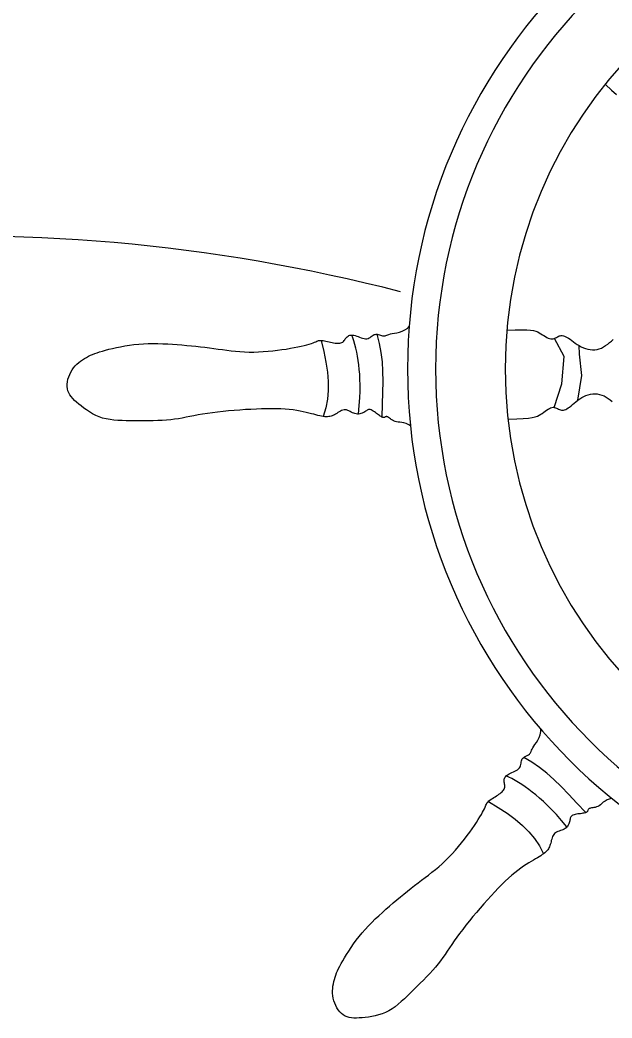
# Model space of a CAD drawing. Header units: millimetres. Extents: x -37 to 8970, y -2 to 4773.
# Drawn here: x 8428.3 to 8507, y 775 to 907.8 of the extents above; entities that cross this region are included whole.
import ezdxf

# ---------------------------------------------------------------- set-up
doc = ezdxf.new("R2010")
doc.units = ezdxf.units.MM

msp = doc.modelspace()

# ---------------------------------------------------------------- linework, layer by layer
at = {"color": 18, "true_color": 0x000000}
for p, q in [((8471.81, 865.67), (8471.91, 865.75)), ((8471.91, 865.75), (8472.02, 865.81)), ((8472.02, 865.81), (8472.13, 865.85)), ((8472.13, 865.85), (8472.26, 865.88)), ((8472.26, 865.88), (8472.4, 865.89)), ((8472.4, 865.89), (8472.54, 865.88)), ((8472.54, 865.88), (8472.7, 865.86)), ((8472.7, 865.86), (8472.87, 865.81)), ((8472.87, 865.81), (8473.06, 865.75)), ((8473.06, 865.75), (8473.25, 865.68)), ((8474.99, 865.68), (8475.11, 865.77)), ((8475.11, 865.77), (8475.24, 865.86)), ((8475.24, 865.86), (8475.37, 865.94)), ((8475.37, 865.94), (8475.5, 865.98)), ((8475.5, 865.98), (8475.64, 866)), ((8475.64, 866), (8475.79, 865.99)), ((8475.79, 865.99), (8475.93, 865.96)), ((8475.93, 865.96), (8476.08, 865.91)), ((8476.08, 865.91), (8476.23, 865.86)), ((8476.23, 865.86), (8476.37, 865.82)), ((8476.37, 865.82), (8476.5, 865.78)), ((8476.5, 865.78), (8476.62, 865.76)), ((8476.62, 865.76), (8476.73, 865.76)), ((8476.73, 865.76), (8476.83, 865.78)), ((8476.83, 865.78), (8476.94, 865.82)), ((8476.94, 865.82), (8477.06, 865.86)), ((8477.06, 865.86), (8477.19, 865.92)), ((8477.19, 865.92), (8477.35, 865.98)), ((8477.35, 865.98), (8477.55, 866.04)), ((8477.55, 866.04), (8477.79, 866.09)), ((8477.79, 866.09), (8478.07, 866.14)), ((8478.07, 866.14), (8478.39, 866.19)), ((8478.39, 866.19), (8478.74, 866.27)), ((8478.74, 866.27), (8479.1, 866.39)), ((8479.1, 866.39), (8479.48, 866.57)), ((8479.48, 866.57), (8479.85, 866.82)), ((8479.85, 866.82), (8480.06, 867.02)), ((8441.66, 864.34), (8442.24, 864.44)), ((8442.24, 864.44), (8442.83, 864.54)), ((8442.83, 864.54), (8443.44, 864.62)), ((8443.44, 864.62), (8444.07, 864.68)), ((8444.07, 864.68), (8444.7, 864.72)), ((8444.7, 864.72), (8445.34, 864.75)), ((8445.34, 864.75), (8445.98, 864.75)), ((8445.98, 864.75), (8446.63, 864.75)), ((8446.63, 864.75), (8447.27, 864.73)), ((8447.27, 864.73), (8447.92, 864.7)), ((8447.92, 864.7), (8448.56, 864.66)), ((8448.56, 864.66), (8449.19, 864.61)), ((8449.19, 864.61), (8449.82, 864.57)), ((8449.82, 864.57), (8450.45, 864.51)), ((8450.45, 864.51), (8451.07, 864.46)), ((8451.07, 864.46), (8451.68, 864.4)), ((8465.67, 864.41), (8466.08, 864.51)), ((8466.08, 864.51), (8466.44, 864.6)), ((8466.44, 864.6), (8466.76, 864.69)), ((8466.76, 864.69), (8467.03, 864.78)), ((8467.03, 864.78), (8467.26, 864.86)), ((8467.26, 864.86), (8467.45, 864.93)), ((8467.45, 864.93), (8467.62, 865)), ((8467.62, 865), (8467.75, 865.06)), ((8467.75, 865.06), (8467.88, 865.1)), ((8467.88, 865.1), (8468, 865.14)), ((8468, 865.14), (8468.13, 865.16)), ((8468.13, 865.16), (8468.26, 865.17)), ((8468.26, 865.17), (8468.42, 865.16)), ((8468.42, 865.16), (8468.59, 865.14)), ((8468.59, 865.14), (8468.78, 865.11)), ((8468.78, 865.11), (8468.98, 865.07)), ((8468.98, 865.07), (8469.18, 865.03)), ((8469.18, 865.03), (8469.39, 864.98)), ((8469.39, 864.98), (8469.6, 864.93)), ((8469.6, 864.93), (8469.8, 864.89)), ((8469.8, 864.89), (8470, 864.85)), ((8470, 864.85), (8470.18, 864.82)), ((8470.18, 864.82), (8470.36, 864.8)), ((8470.36, 864.8), (8470.53, 864.79)), ((8470.53, 864.79), (8470.68, 864.79)), ((8470.68, 864.79), (8470.83, 864.8)), ((8470.83, 864.8), (8470.96, 864.84)), ((8470.96, 864.84), (8471.09, 864.89)), ((8471.09, 864.89), (8471.2, 864.96)), ((8471.2, 864.96), (8471.29, 865.05)), ((8471.29, 865.05), (8471.38, 865.15)), ((8471.38, 865.15), (8471.47, 865.26)), ((8471.47, 865.26), (8471.55, 865.37)), ((8471.55, 865.37), (8471.64, 865.48)), ((8471.64, 865.48), (8471.72, 865.58)), ((8471.72, 865.58), (8471.81, 865.67)), ((8473.25, 865.68), (8473.45, 865.61)), ((8473.45, 865.61), (8473.65, 865.53)), ((8473.65, 865.53), (8473.85, 865.47)), ((8473.85, 865.47), (8474.05, 865.42)), ((8474.05, 865.42), (8474.24, 865.39)), ((8474.24, 865.39), (8474.41, 865.4)), ((8474.41, 865.4), (8474.57, 865.43)), ((8474.57, 865.43), (8474.72, 865.5)), ((8474.72, 865.5), (8474.86, 865.58)), ((8474.86, 865.58), (8474.99, 865.68)), ((8500.66, 863.05), (8499.36, 865.42)), ((8502.72, 863.35), (8502.66, 864.48)), ((8437.37, 863.06), (8437.64, 863.19)), ((8437.64, 863.19), (8437.92, 863.31)), ((8437.92, 863.31), (8438.21, 863.42)), ((8438.21, 863.42), (8438.53, 863.54)), ((8438.53, 863.54), (8438.87, 863.65)), ((8438.87, 863.65), (8439.24, 863.76)), ((8439.24, 863.76), (8439.65, 863.87)), ((8439.65, 863.87), (8440.1, 863.99)), ((8440.1, 863.99), (8440.59, 864.11)), ((8440.59, 864.11), (8441.11, 864.22)), ((8441.11, 864.22), (8441.66, 864.34)), ((8451.68, 864.4), (8452.28, 864.33)), ((8452.28, 864.33), (8452.88, 864.26)), ((8452.88, 864.26), (8453.47, 864.19)), ((8453.47, 864.19), (8454.06, 864.11)), ((8454.06, 864.11), (8454.63, 864.03)), ((8454.63, 864.03), (8455.21, 863.95)), ((8455.21, 863.95), (8455.78, 863.88)), ((8455.78, 863.88), (8456.36, 863.8)), ((8456.36, 863.8), (8456.94, 863.74)), ((8456.94, 863.74), (8457.53, 863.69)), ((8457.53, 863.69), (8458.12, 863.65)), ((8458.12, 863.65), (8458.74, 863.63)), ((8458.74, 863.63), (8459.36, 863.63)), ((8459.36, 863.63), (8460, 863.65)), ((8460, 863.65), (8460.64, 863.68)), ((8460.64, 863.68), (8461.27, 863.73)), ((8461.27, 863.73), (8461.9, 863.79)), ((8461.9, 863.79), (8462.52, 863.87)), ((8462.52, 863.87), (8463.12, 863.95)), ((8463.12, 863.95), (8463.7, 864.03)), ((8463.7, 864.03), (8464.24, 864.13)), ((8464.24, 864.13), (8464.75, 864.22)), ((8464.75, 864.22), (8465.23, 864.32)), ((8465.23, 864.32), (8465.67, 864.41)), ((8503.02, 860.49), (8502.72, 863.35)), ((8435.41, 861.51), (8435.62, 861.77)), ((8435.62, 861.77), (8435.85, 862)), ((8435.85, 862), (8436.09, 862.22)), ((8436.09, 862.22), (8436.33, 862.41)), ((8436.33, 862.41), (8436.59, 862.6)), ((8436.59, 862.6), (8436.85, 862.76)), ((8436.85, 862.76), (8437.11, 862.92)), ((8437.11, 862.92), (8437.37, 863.06)), ((8500.36, 859.41), (8500.66, 863.05)), ((8434.76, 860.32), (8434.89, 860.64)), ((8434.89, 860.64), (8435.05, 860.95)), ((8435.05, 860.95), (8435.22, 861.24)), ((8435.22, 861.24), (8435.41, 861.51)), ((8502.47, 857.21), (8503.02, 860.49)), ((8434.55, 859.35), (8434.59, 859.67)), ((8434.55, 859.04), (8434.55, 859.35)), ((8434.59, 859.67), (8434.66, 860)), ((8434.66, 860), (8434.76, 860.32)), ((8499.35, 856.25), (8500.36, 859.41)), ((8434.58, 858.74), (8434.55, 859.04)), ((8434.65, 858.46), (8434.58, 858.74)), ((8434.76, 858.19), (8434.65, 858.46)), ((8434.91, 857.93), (8434.76, 858.19)), ((8435.09, 857.69), (8434.91, 857.93)), ((8435.3, 857.44), (8435.09, 857.69)), ((8435.54, 857.2), (8435.3, 857.44)), ((8435.81, 856.96), (8435.54, 857.2)), ((8436.1, 856.71), (8435.81, 856.96)), ((8436.42, 856.45), (8436.1, 856.71)), ((8436.76, 856.18), (8436.42, 856.45)), ((8437.13, 855.92), (8436.76, 856.18)), ((8437.51, 855.66), (8437.13, 855.92)), ((8437.92, 855.42), (8437.51, 855.66)), ((8438.35, 855.2), (8437.92, 855.42)), ((8438.8, 855.01), (8438.35, 855.2)), ((8451.42, 855.16), (8450.89, 855.05)), ((8451.98, 855.26), (8451.42, 855.16)), ((8452.57, 855.37), (8451.98, 855.26)), ((8453.2, 855.46), (8452.57, 855.37)), ((8453.87, 855.55), (8453.2, 855.46)), ((8454.57, 855.64), (8453.87, 855.55)), ((8455.29, 855.71), (8454.57, 855.64)), ((8456.03, 855.79), (8455.29, 855.71)), ((8456.78, 855.85), (8456.03, 855.79)), ((8457.53, 855.91), (8456.78, 855.85)), ((8458.27, 855.96), (8457.53, 855.91)), ((8459, 856), (8458.27, 855.96)), ((8459.72, 856.04), (8459, 856)), ((8460.42, 856.07), (8459.72, 856.04)), ((8461.1, 856.08), (8460.42, 856.07)), ((8461.76, 856.09), (8461.1, 856.08)), ((8462.39, 856.08), (8461.76, 856.09)), ((8462.99, 856.06), (8462.39, 856.08)), ((8463.57, 856.03), (8462.99, 856.06)), ((8464.1, 855.98), (8463.57, 856.03)), ((8464.61, 855.92), (8464.1, 855.98)), ((8465.08, 855.85), (8464.61, 855.92)), ((8465.53, 855.77), (8465.08, 855.85)), ((8465.94, 855.68), (8465.53, 855.77)), ((8466.33, 855.59), (8465.94, 855.68)), ((8466.69, 855.5), (8466.33, 855.59)), ((8467.03, 855.42), (8466.69, 855.5)), ((8467.34, 855.34), (8467.03, 855.42)), ((8467.63, 855.26), (8467.34, 855.34)), ((8467.9, 855.19), (8467.63, 855.26)), ((8468.16, 855.14), (8467.9, 855.19)), ((8468.39, 855.09), (8468.16, 855.14)), ((8469.81, 855.15), (8469.66, 855.1)), ((8469.96, 855.22), (8469.81, 855.15)), ((8470.11, 855.29), (8469.96, 855.22)), ((8470.26, 855.38), (8470.11, 855.29)), ((8470.41, 855.47), (8470.26, 855.38)), ((8470.57, 855.57), (8470.41, 855.47)), ((8470.73, 855.66), (8470.57, 855.57)), ((8470.89, 855.75), (8470.73, 855.66)), ((8471.05, 855.83), (8470.89, 855.75)), ((8471.22, 855.89), (8471.05, 855.83)), ((8471.38, 855.93), (8471.22, 855.89)), ((8471.54, 855.94), (8471.38, 855.93)), ((8471.7, 855.92), (8471.54, 855.94)), ((8471.87, 855.87), (8471.7, 855.92)), ((8472.03, 855.8), (8471.87, 855.87)), ((8472.19, 855.73), (8472.03, 855.8)), ((8472.34, 855.64), (8472.19, 855.73)), ((8472.51, 855.56), (8472.34, 855.64)), ((8472.67, 855.49), (8472.51, 855.56)), ((8472.83, 855.43), (8472.67, 855.49)), ((8472.99, 855.4), (8472.83, 855.43)), ((8473.15, 855.38), (8472.99, 855.4)), ((8473.31, 855.38), (8473.15, 855.38)), ((8473.47, 855.4), (8473.31, 855.38)), ((8473.62, 855.44), (8473.47, 855.4)), ((8473.77, 855.48), (8473.62, 855.44)), ((8473.9, 855.54), (8473.77, 855.48)), ((8474.03, 855.6), (8473.9, 855.54)), ((8474.14, 855.67), (8474.03, 855.6)), ((8474.25, 855.75), (8474.14, 855.67)), ((8474.35, 855.82), (8474.25, 855.75)), ((8474.45, 855.88), (8474.35, 855.82)), ((8474.55, 855.93), (8474.45, 855.88)), ((8474.65, 855.96), (8474.55, 855.93)), ((8474.75, 855.98), (8474.65, 855.96)), ((8474.87, 855.97), (8474.75, 855.98)), ((8474.99, 855.93), (8474.87, 855.97)), ((8475.13, 855.86), (8474.99, 855.93)), ((8475.27, 855.78), (8475.13, 855.86)), ((8475.41, 855.68), (8475.27, 855.78)), ((8475.56, 855.57), (8475.41, 855.68)), ((8475.7, 855.46), (8475.56, 855.57)), ((8475.84, 855.35), (8475.7, 855.46)), ((8475.97, 855.25), (8475.84, 855.35)), ((8476.09, 855.17), (8475.97, 855.25)), ((8476.2, 855.09), (8476.09, 855.17)), ((8439.26, 854.85), (8438.8, 855.01)), ((8439.75, 854.72), (8439.26, 854.85)), ((8440.25, 854.63), (8439.75, 854.72)), ((8440.77, 854.56), (8440.25, 854.63)), ((8441.31, 854.52), (8440.77, 854.56)), ((8441.86, 854.5), (8441.31, 854.52)), ((8442.42, 854.49), (8441.86, 854.5)), ((8443, 854.49), (8442.42, 854.49)), ((8443.59, 854.49), (8443, 854.49)), ((8444.19, 854.48), (8443.59, 854.49)), ((8444.8, 854.48), (8444.19, 854.48)), ((8445.41, 854.48), (8444.8, 854.48)), ((8446.01, 854.49), (8445.41, 854.48)), ((8446.61, 854.5), (8446.01, 854.49)), ((8447.2, 854.53), (8446.61, 854.5)), ((8447.77, 854.56), (8447.2, 854.53)), ((8448.32, 854.61), (8447.77, 854.56)), ((8448.85, 854.68), (8448.32, 854.61)), ((8449.36, 854.76), (8448.85, 854.68)), ((8449.87, 854.85), (8449.36, 854.76)), ((8450.37, 854.95), (8449.87, 854.85)), ((8450.89, 855.05), (8450.37, 854.95)), ((8468.61, 855.05), (8468.39, 855.09)), ((8468.81, 855.02), (8468.61, 855.05)), ((8469, 855.01), (8468.81, 855.02)), ((8469.18, 855.01), (8469, 855.01)), ((8469.35, 855.03), (8469.18, 855.01)), ((8469.51, 855.06), (8469.35, 855.03)), ((8469.66, 855.1), (8469.51, 855.06)), ((8476.3, 855.03), (8476.2, 855.09)), ((8476.4, 854.98), (8476.3, 855.03)), ((8476.48, 854.95), (8476.4, 854.98)), ((8476.56, 854.92), (8476.48, 854.95)), ((8476.63, 854.91), (8476.56, 854.92)), ((8476.7, 854.92), (8476.63, 854.91)), ((8476.76, 854.93), (8476.7, 854.92)), ((8476.82, 854.96), (8476.76, 854.93)), ((8476.87, 854.99), (8476.82, 854.96)), ((8476.93, 855.01), (8476.87, 854.99)), ((8476.99, 855.03), (8476.93, 855.01)), ((8477.06, 855.03), (8476.99, 855.03)), ((8477.13, 855.02), (8477.06, 855.03)), ((8477.21, 854.99), (8477.13, 855.02)), ((8477.31, 854.93), (8477.21, 854.99)), ((8477.42, 854.85), (8477.31, 854.93)), ((8477.54, 854.76), (8477.42, 854.85)), ((8477.67, 854.66), (8477.54, 854.76)), ((8477.82, 854.56), (8477.67, 854.66)), ((8477.98, 854.47), (8477.82, 854.56)), ((8478.16, 854.39), (8477.98, 854.47)), ((8478.35, 854.34), (8478.16, 854.39)), ((8478.56, 854.31), (8478.35, 854.34)), ((8478.79, 854.3), (8478.56, 854.31)), ((8479.05, 854.27), (8478.79, 854.3)), ((8479.34, 854.22), (8479.05, 854.27)), ((8479.66, 854.12), (8479.34, 854.22)), ((8480.01, 853.95), (8479.66, 854.12)), ((8480.23, 853.82), (8480.01, 853.95)), ((8497.33, 812.33), (8497.47, 812.71)), ((8497.47, 812.71), (8497.56, 813.15)), ((8497.56, 813.15), (8497.56, 813.44)), ((8496.62, 811.18), (8496.78, 811.41)), ((8496.78, 811.41), (8496.97, 811.68)), ((8496.97, 811.68), (8497.16, 811.98)), ((8497.16, 811.98), (8497.33, 812.33)), ((8495.67, 809.92), (8495.81, 809.98)), ((8495.81, 809.98), (8495.92, 810.05)), ((8495.92, 810.05), (8496.03, 810.12)), ((8496.03, 810.12), (8496.1, 810.2)), ((8496.1, 810.2), (8496.16, 810.29)), ((8496.16, 810.29), (8496.21, 810.39)), ((8496.21, 810.39), (8496.26, 810.5)), ((8496.26, 810.5), (8496.32, 810.64)), ((8496.32, 810.64), (8496.39, 810.79)), ((8496.39, 810.79), (8496.49, 810.97)), ((8496.49, 810.97), (8496.62, 811.18)), ((8494.87, 808.59), (8494.9, 808.75)), ((8494.9, 808.75), (8494.93, 808.91)), ((8494.93, 808.91), (8494.95, 809.07)), ((8494.95, 809.07), (8494.98, 809.22)), ((8494.98, 809.22), (8495.02, 809.36)), ((8495.02, 809.36), (8495.08, 809.49)), ((8495.08, 809.49), (8495.17, 809.6)), ((8495.17, 809.6), (8495.28, 809.69)), ((8495.28, 809.69), (8495.4, 809.77)), ((8495.4, 809.77), (8495.54, 809.85)), ((8495.54, 809.85), (8495.67, 809.92)), ((8492.95, 807.23), (8493.06, 807.33)), ((8493.06, 807.33), (8493.19, 807.42)), ((8493.19, 807.42), (8493.34, 807.51)), ((8493.34, 807.51), (8493.51, 807.6)), ((8493.51, 807.6), (8493.7, 807.68)), ((8493.7, 807.68), (8493.9, 807.77)), ((8493.9, 807.77), (8494.09, 807.86)), ((8494.09, 807.86), (8494.28, 807.96)), ((8494.28, 807.96), (8494.45, 808.06)), ((8494.45, 808.06), (8494.6, 808.18)), ((8494.6, 808.18), (8494.72, 808.3)), ((8494.72, 808.3), (8494.81, 808.44)), ((8494.81, 808.44), (8494.87, 808.59)), ((8492.69, 806.66), (8492.7, 806.78)), ((8492.69, 806.53), (8492.69, 806.66)), ((8492.7, 806.4), (8492.69, 806.53)), ((8492.7, 806.78), (8492.74, 806.9)), ((8492.72, 806.26), (8492.7, 806.4)), ((8492.74, 806.13), (8492.72, 806.26)), ((8492.74, 806.9), (8492.79, 807.02)), ((8492.75, 805.99), (8492.74, 806.13)), ((8492.79, 807.02), (8492.86, 807.12)), ((8492.86, 807.12), (8492.95, 807.23)), ((8491.65, 804.57), (8491.82, 804.68)), ((8491.82, 804.68), (8491.98, 804.79)), ((8491.98, 804.79), (8492.14, 804.9)), ((8492.14, 804.9), (8492.28, 805.01)), ((8492.28, 805.01), (8492.41, 805.12)), ((8492.41, 805.12), (8492.52, 805.24)), ((8492.52, 805.24), (8492.61, 805.35)), ((8492.61, 805.35), (8492.68, 805.47)), ((8492.68, 805.47), (8492.73, 805.59)), ((8492.73, 805.59), (8492.75, 805.72)), ((8492.76, 805.85), (8492.75, 805.99)), ((8492.75, 805.72), (8492.76, 805.85)), ((8490.2, 803.22), (8490.25, 803.35)), ((8490.25, 803.35), (8490.31, 803.48)), ((8490.31, 803.48), (8490.37, 803.59)), ((8490.37, 803.59), (8490.44, 803.69)), ((8490.44, 803.69), (8490.54, 803.79)), ((8490.54, 803.79), (8490.65, 803.9)), ((8490.65, 803.9), (8490.79, 804.01)), ((8490.79, 804.01), (8490.94, 804.12)), ((8490.94, 804.12), (8491.11, 804.23)), ((8491.11, 804.23), (8491.29, 804.35)), ((8491.29, 804.35), (8491.47, 804.46)), ((8491.47, 804.46), (8491.65, 804.57)), ((8505.49, 803.4), (8505.33, 803.27)), ((8505.67, 803.55), (8505.49, 803.4)), ((8505.87, 803.72), (8505.67, 803.55)), ((8506.11, 803.88), (8505.87, 803.72)), ((8506.4, 804.04), (8506.11, 803.88)), ((8506.77, 804.17), (8506.4, 804.04)), ((8507.02, 804.23), (8506.77, 804.17)), ((8489.46, 801.78), (8489.65, 802.1)), ((8489.65, 802.1), (8489.81, 802.39)), ((8489.81, 802.39), (8489.94, 802.65)), ((8489.94, 802.65), (8490.05, 802.87)), ((8490.05, 802.87), (8490.13, 803.06)), ((8490.13, 803.06), (8490.2, 803.22)), ((8501.83, 802.02), (8501.71, 801.96)), ((8501.97, 802.07), (8501.83, 802.02)), ((8502.13, 802.11), (8501.97, 802.07)), ((8502.3, 802.14), (8502.13, 802.11)), ((8502.48, 802.17), (8502.3, 802.14)), ((8502.66, 802.19), (8502.48, 802.17)), ((8502.83, 802.21), (8502.66, 802.19)), ((8503, 802.23), (8502.83, 802.21)), ((8503.14, 802.26), (8503, 802.23)), ((8503.27, 802.28), (8503.14, 802.26)), ((8503.39, 802.31), (8503.27, 802.28)), ((8503.49, 802.34), (8503.39, 802.31)), ((8503.58, 802.38), (8503.49, 802.34)), ((8503.65, 802.42), (8503.58, 802.38)), ((8503.7, 802.46), (8503.65, 802.42)), ((8503.75, 802.51), (8503.7, 802.46)), ((8503.78, 802.56), (8503.75, 802.51)), ((8503.8, 802.62), (8503.78, 802.56)), ((8503.82, 802.68), (8503.8, 802.62)), ((8503.85, 802.74), (8503.82, 802.68)), ((8503.88, 802.8), (8503.85, 802.74)), ((8503.92, 802.85), (8503.88, 802.8)), ((8503.98, 802.89), (8503.92, 802.85)), ((8504.06, 802.92), (8503.98, 802.89)), ((8504.17, 802.95), (8504.06, 802.92)), ((8504.3, 802.97), (8504.17, 802.95)), ((8504.46, 802.99), (8504.3, 802.97)), ((8504.62, 803.01), (8504.46, 802.99)), ((8504.79, 803.05), (8504.62, 803.01)), ((8504.97, 803.1), (8504.79, 803.05)), ((8505.15, 803.17), (8504.97, 803.1)), ((8505.33, 803.27), (8505.15, 803.17)), ((8488.72, 800.64), (8489, 801.05)), ((8489, 801.05), (8489.24, 801.43)), ((8489.24, 801.43), (8489.46, 801.78)), ((8501.21, 800.7), (8501.12, 800.57)), ((8501.28, 800.84), (8501.21, 800.7)), ((8501.33, 800.97), (8501.28, 800.84)), ((8501.38, 801.11), (8501.33, 800.97)), ((8501.41, 801.24), (8501.38, 801.11)), ((8501.43, 801.36), (8501.41, 801.24)), ((8501.45, 801.48), (8501.43, 801.36)), ((8501.48, 801.6), (8501.45, 801.48)), ((8501.51, 801.7), (8501.48, 801.6)), ((8501.56, 801.8), (8501.51, 801.7)), ((8501.62, 801.88), (8501.56, 801.8)), ((8501.71, 801.96), (8501.62, 801.88)), ((8487.76, 799.29), (8488.11, 799.76)), ((8488.11, 799.76), (8488.43, 800.21)), ((8488.43, 800.21), (8488.72, 800.64)), ((8499.27, 799.46), (8499.19, 799.32)), ((8499.38, 799.58), (8499.27, 799.46)), ((8499.51, 799.68), (8499.38, 799.58)), ((8499.66, 799.77), (8499.51, 799.68)), ((8499.82, 799.83), (8499.66, 799.77)), ((8499.98, 799.89), (8499.82, 799.83)), ((8500.16, 799.95), (8499.98, 799.89)), ((8500.33, 800), (8500.16, 799.95)), ((8500.49, 800.06), (8500.33, 800)), ((8500.65, 800.14), (8500.49, 800.06)), ((8500.79, 800.23), (8500.65, 800.14)), ((8500.91, 800.33), (8500.79, 800.23)), ((8501.03, 800.45), (8500.91, 800.33)), ((8501.12, 800.57), (8501.03, 800.45)), ((8486.61, 797.83), (8487.01, 798.33)), ((8487.01, 798.33), (8487.4, 798.81)), ((8487.4, 798.81), (8487.76, 799.29)), ((8498.82, 798.11), (8498.77, 797.96)), ((8498.87, 798.28), (8498.82, 798.11)), ((8498.91, 798.45), (8498.87, 798.28)), ((8498.95, 798.63), (8498.91, 798.45)), ((8499, 798.81), (8498.95, 798.63)), ((8499.05, 798.99), (8499, 798.81)), ((8499.11, 799.16), (8499.05, 798.99)), ((8499.19, 799.32), (8499.11, 799.16)), ((8485.33, 796.41), (8485.77, 796.87)), ((8485.77, 796.87), (8486.19, 797.35)), ((8486.19, 797.35), (8486.61, 797.83)), ((8497.75, 796.76), (8497.55, 796.62)), ((8497.93, 796.88), (8497.75, 796.76)), ((8498.09, 797.01), (8497.93, 796.88)), ((8498.24, 797.13), (8498.09, 797.01)), ((8498.36, 797.26), (8498.24, 797.13)), ((8498.47, 797.39), (8498.36, 797.26)), ((8498.56, 797.52), (8498.47, 797.39)), ((8498.64, 797.66), (8498.56, 797.52)), ((8498.71, 797.81), (8498.64, 797.66)), ((8498.77, 797.96), (8498.71, 797.81)), ((8483.99, 795.15), (8484.44, 795.55)), ((8484.44, 795.55), (8484.89, 795.97)), ((8484.89, 795.97), (8485.33, 796.41)), ((8495.6, 795.44), (8495.25, 795.21)), ((8495.94, 795.66), (8495.6, 795.44)), ((8496.26, 795.85), (8495.94, 795.66)), ((8496.56, 796.03), (8496.26, 795.85)), ((8496.84, 796.19), (8496.56, 796.03)), ((8497.1, 796.34), (8496.84, 796.19)), ((8497.33, 796.49), (8497.1, 796.34)), ((8497.55, 796.62), (8497.33, 796.49)), ((8482.16, 793.7), (8482.63, 794.05)), ((8482.63, 794.05), (8483.08, 794.41)), ((8483.08, 794.41), (8483.54, 794.78)), ((8483.54, 794.78), (8483.99, 795.15)), ((8494.09, 794.36), (8493.68, 794.01)), ((8494.49, 794.67), (8494.09, 794.36)), ((8494.88, 794.95), (8494.49, 794.67)), ((8495.25, 795.21), (8494.88, 794.95)), ((8480.77, 792.64), (8481.23, 793)), ((8481.23, 793), (8481.7, 793.35)), ((8481.7, 793.35), (8482.16, 793.7)), ((8492.36, 792.77), (8491.9, 792.31)), ((8492.81, 793.22), (8492.36, 792.77)), ((8493.25, 793.63), (8492.81, 793.22)), ((8493.68, 794.01), (8493.25, 793.63)), ((8478.88, 791.13), (8479.35, 791.52)), ((8479.35, 791.52), (8479.83, 791.9)), ((8479.83, 791.9), (8480.3, 792.28)), ((8480.3, 792.28), (8480.77, 792.64)), ((8491.43, 791.81), (8490.95, 791.3)), ((8491.9, 792.31), (8491.43, 791.81)), ((8477.44, 789.92), (8477.92, 790.33)), ((8477.92, 790.33), (8478.4, 790.73)), ((8478.4, 790.73), (8478.88, 791.13)), ((8489.98, 790.21), (8489.49, 789.65)), ((8490.47, 790.76), (8489.98, 790.21)), ((8490.95, 791.3), (8490.47, 790.76)), ((8476, 788.64), (8476.48, 789.07)), ((8476.48, 789.07), (8476.96, 789.5)), ((8476.96, 789.5), (8477.44, 789.92)), ((8489, 789.08), (8488.52, 788.51)), ((8489.49, 789.65), (8489, 789.08)), ((8474.62, 787.29), (8475.07, 787.75)), ((8475.07, 787.75), (8475.53, 788.2)), ((8475.53, 788.2), (8476, 788.64)), ((8488.05, 787.94), (8487.59, 787.37)), ((8488.52, 788.51), (8488.05, 787.94)), ((8473.37, 785.85), (8473.77, 786.34)), ((8473.77, 786.34), (8474.19, 786.82)), ((8474.19, 786.82), (8474.62, 787.29)), ((8486.75, 786.28), (8486.37, 785.77)), ((8487.16, 786.82), (8486.75, 786.28)), ((8487.59, 787.37), (8487.16, 786.82)), ((8472.31, 784.4), (8472.64, 784.88)), ((8472.64, 784.88), (8473, 785.37)), ((8473, 785.37), (8473.37, 785.85)), ((8485.7, 784.81), (8485.4, 784.35)), ((8486.02, 785.28), (8485.7, 784.81)), ((8486.37, 785.77), (8486.02, 785.28)), ((8471.46, 783.05), (8471.72, 783.47)), ((8471.72, 783.47), (8472, 783.93)), ((8472, 783.93), (8472.31, 784.4)), ((8484.83, 783.49), (8484.53, 783.07)), ((8485.11, 783.92), (8484.83, 783.49)), ((8485.4, 784.35), (8485.11, 783.92)), ((8470.83, 781.93), (8471.01, 782.27)), ((8471.01, 782.27), (8471.22, 782.64)), ((8471.22, 782.64), (8471.46, 783.05)), ((8483.9, 782.23), (8483.55, 781.8)), ((8484.23, 782.65), (8483.9, 782.23)), ((8484.53, 783.07), (8484.23, 782.65)), ((8470.28, 780.74), (8470.39, 781.02)), ((8470.39, 781.02), (8470.52, 781.31)), ((8470.52, 781.31), (8470.66, 781.61)), ((8470.66, 781.61), (8470.83, 781.93)), ((8482.77, 780.94), (8482.35, 780.51)), ((8483.17, 781.37), (8482.77, 780.94)), ((8483.55, 781.8), (8483.17, 781.37)), ((8469.91, 779.27), (8469.96, 779.58)), ((8469.96, 779.58), (8470.02, 779.88)), ((8470.02, 779.88), (8470.1, 780.17)), ((8470.1, 780.17), (8470.18, 780.46)), ((8470.18, 780.46), (8470.28, 780.74)), ((8481.5, 779.65), (8481.07, 779.22)), ((8481.93, 780.08), (8481.5, 779.65)), ((8482.35, 780.51), (8481.93, 780.08)), ((8469.86, 778.63), (8469.87, 778.95)), ((8469.86, 778.31), (8469.86, 778.63)), ((8469.89, 777.98), (8469.86, 778.31)), ((8469.87, 778.95), (8469.91, 779.27)), ((8480.23, 778.38), (8479.82, 777.97)), ((8480.64, 778.79), (8480.23, 778.38)), ((8481.07, 779.22), (8480.64, 778.79)), ((8469.95, 777.65), (8469.89, 777.98)), ((8470.03, 777.32), (8469.95, 777.65)), ((8470.14, 777), (8470.03, 777.32)), ((8470.27, 776.68), (8470.14, 777)), ((8478.6, 776.86), (8478.18, 776.53)), ((8479, 777.21), (8478.6, 776.86)), ((8479.41, 777.58), (8479, 777.21)), ((8479.82, 777.97), (8479.41, 777.58)), ((8470.43, 776.38), (8470.27, 776.68)), ((8470.61, 776.1), (8470.43, 776.38)), ((8470.81, 775.84), (8470.61, 776.1)), ((8471.03, 775.62), (8470.81, 775.84)), ((8471.27, 775.43), (8471.03, 775.62)), ((8476.43, 775.59), (8475.97, 775.45)), ((8476.88, 775.77), (8476.43, 775.59)), ((8477.33, 775.99), (8476.88, 775.77)), ((8477.76, 776.24), (8477.33, 775.99)), ((8478.18, 776.53), (8477.76, 776.24)), ((8471.52, 775.28), (8471.27, 775.43)), ((8471.78, 775.17), (8471.52, 775.28)), ((8472.06, 775.09), (8471.78, 775.17)), ((8472.37, 775.05), (8472.06, 775.09)), ((8472.69, 775.02), (8472.37, 775.05)), ((8473.03, 775.02), (8472.69, 775.02)), ((8473.39, 775.04), (8473.03, 775.02)), ((8473.78, 775.07), (8473.39, 775.04)), ((8474.19, 775.11), (8473.78, 775.07)), ((8474.62, 775.16), (8474.19, 775.11)), ((8475.06, 775.24), (8474.62, 775.16)), ((8475.51, 775.33), (8475.06, 775.24)), ((8475.97, 775.45), (8475.51, 775.33))]:
    msp.add_line(p, q, dxfattribs=at)
for points in [[(8506.18, 899.22), (8506.97, 898.48), (8507.62, 897.9)], [(8473.31, 855.38), (8473.41, 856.52), (8473.48, 857.53), (8473.51, 858.44), (8473.52, 859.25), (8473.5, 859.99), (8473.46, 860.67), (8473.4, 861.3), (8473.33, 861.91), (8473.25, 862.5), (8473.16, 863.07), (8473.06, 863.62), (8472.94, 864.15), (8472.82, 864.64), (8472.69, 865.1), (8472.55, 865.52), (8472.4, 865.89)], [(8476.44, 854.96), (8476.51, 856.68), (8476.56, 858.26), (8476.58, 859.71), (8476.55, 861.06), (8476.48, 862.34), (8476.33, 863.57), (8476.1, 864.78), (8475.79, 865.99)], [(8493.04, 866.55), (8494.13, 866.59), (8495, 866.6), (8495.68, 866.58), (8496.2, 866.54), (8496.6, 866.48), (8496.9, 866.4), (8497.14, 866.3), (8497.35, 866.19), (8497.56, 866.06), (8497.76, 865.93), (8497.96, 865.81), (8498.16, 865.68), (8498.36, 865.57), (8498.55, 865.48), (8498.73, 865.41), (8498.9, 865.37), (8499.06, 865.37), (8499.21, 865.39), (8499.35, 865.44), (8499.49, 865.5), (8499.63, 865.57), (8499.76, 865.64), (8499.88, 865.71), (8500.01, 865.76), (8500.14, 865.8), (8500.28, 865.81), (8500.41, 865.81), (8500.56, 865.79), (8500.71, 865.74), (8500.87, 865.67), (8501.05, 865.58), (8501.24, 865.47), (8501.44, 865.33), (8501.66, 865.17), (8501.89, 865), (8502.14, 864.82), (8502.4, 864.65), (8502.66, 864.48), (8502.94, 864.33), (8503.23, 864.19), (8503.52, 864.08), (8503.82, 864), (8504.13, 863.95), (8504.43, 863.93), (8504.73, 863.94), (8505.04, 863.98), (8505.33, 864.05), (8505.63, 864.16), (8505.91, 864.31), (8506.18, 864.48), (8506.45, 864.67), (8506.7, 864.88), (8506.94, 865.09), (8507.17, 865.31)], [(8468.34, 865.17), (8468.69, 863.68), (8468.97, 862.29), (8469.17, 860.97), (8469.28, 859.72), (8469.28, 858.51), (8469.18, 857.34), (8468.96, 856.19), (8468.61, 855.05)], [(8493.26, 854.68), (8494.35, 854.72), (8495.22, 854.77), (8495.9, 854.83), (8496.42, 854.91), (8496.81, 854.99), (8497.11, 855.1), (8497.34, 855.21), (8497.54, 855.34), (8497.74, 855.47), (8497.94, 855.61), (8498.13, 855.76), (8498.32, 855.89), (8498.51, 856.01), (8498.69, 856.12), (8498.86, 856.2), (8499.03, 856.25), (8499.19, 856.27), (8499.35, 856.25), (8499.49, 856.22), (8499.63, 856.16), (8499.77, 856.1), (8499.91, 856.04), (8500.04, 855.98), (8500.17, 855.94), (8500.3, 855.91), (8500.44, 855.9), (8500.57, 855.91), (8500.71, 855.95), (8500.86, 856), (8501.02, 856.08), (8501.19, 856.19), (8501.37, 856.31), (8501.57, 856.47), (8501.77, 856.64), (8502, 856.82), (8502.23, 857.01), (8502.47, 857.21), (8502.73, 857.39), (8503, 857.56), (8503.27, 857.72), (8503.56, 857.84), (8503.85, 857.94), (8504.15, 858.02), (8504.46, 858.06), (8504.76, 858.07), (8505.06, 858.05), (8505.37, 857.99), (8505.66, 857.9), (8505.96, 857.78), (8506.24, 857.63), (8506.52, 857.45), (8506.78, 857.26), (8507.04, 857.06)], [(8503.53, 802.36), (8502.36, 803.62), (8501.29, 804.77), (8500.28, 805.81), (8499.3, 806.75), (8498.35, 807.6), (8497.37, 808.37), (8496.36, 809.06), (8495.28, 809.69)], [(8501.03, 800.45), (8500.29, 801.32), (8499.62, 802.08), (8499.01, 802.74), (8498.44, 803.32), (8497.9, 803.83), (8497.39, 804.29), (8496.9, 804.7), (8496.42, 805.07), (8495.95, 805.43), (8495.48, 805.77), (8495.02, 806.09), (8494.57, 806.38), (8494.13, 806.64), (8493.71, 806.87), (8493.32, 807.07), (8492.95, 807.23)], [(8490.59, 803.85), (8491.89, 803.05), (8493.07, 802.26), (8494.14, 801.47), (8495.11, 800.65), (8495.96, 799.81), (8496.72, 798.91), (8497.37, 797.94), (8497.93, 796.88)]]:
    msp.add_lwpolyline(points, dxfattribs=at)
for centre, major_axis, start_param, end_param in [((8553.48, 861.37), (-52.08, 52.08), 3.926991, 10.210176), ((8553.48, 861.37), (-49.44, 49.44), 3.926991, 10.210176), ((8553.48, 861.37), (42.89, 42.89), 5.497787, 11.780972), ((8420.33, 644.96), (165.55, 165.55), 0.532536, 1.19165)]:
    msp.add_ellipse(centre, major_axis=major_axis, ratio=1, start_param=start_param, end_param=end_param, dxfattribs=at)

doc.saveas('drawing.dxf')
